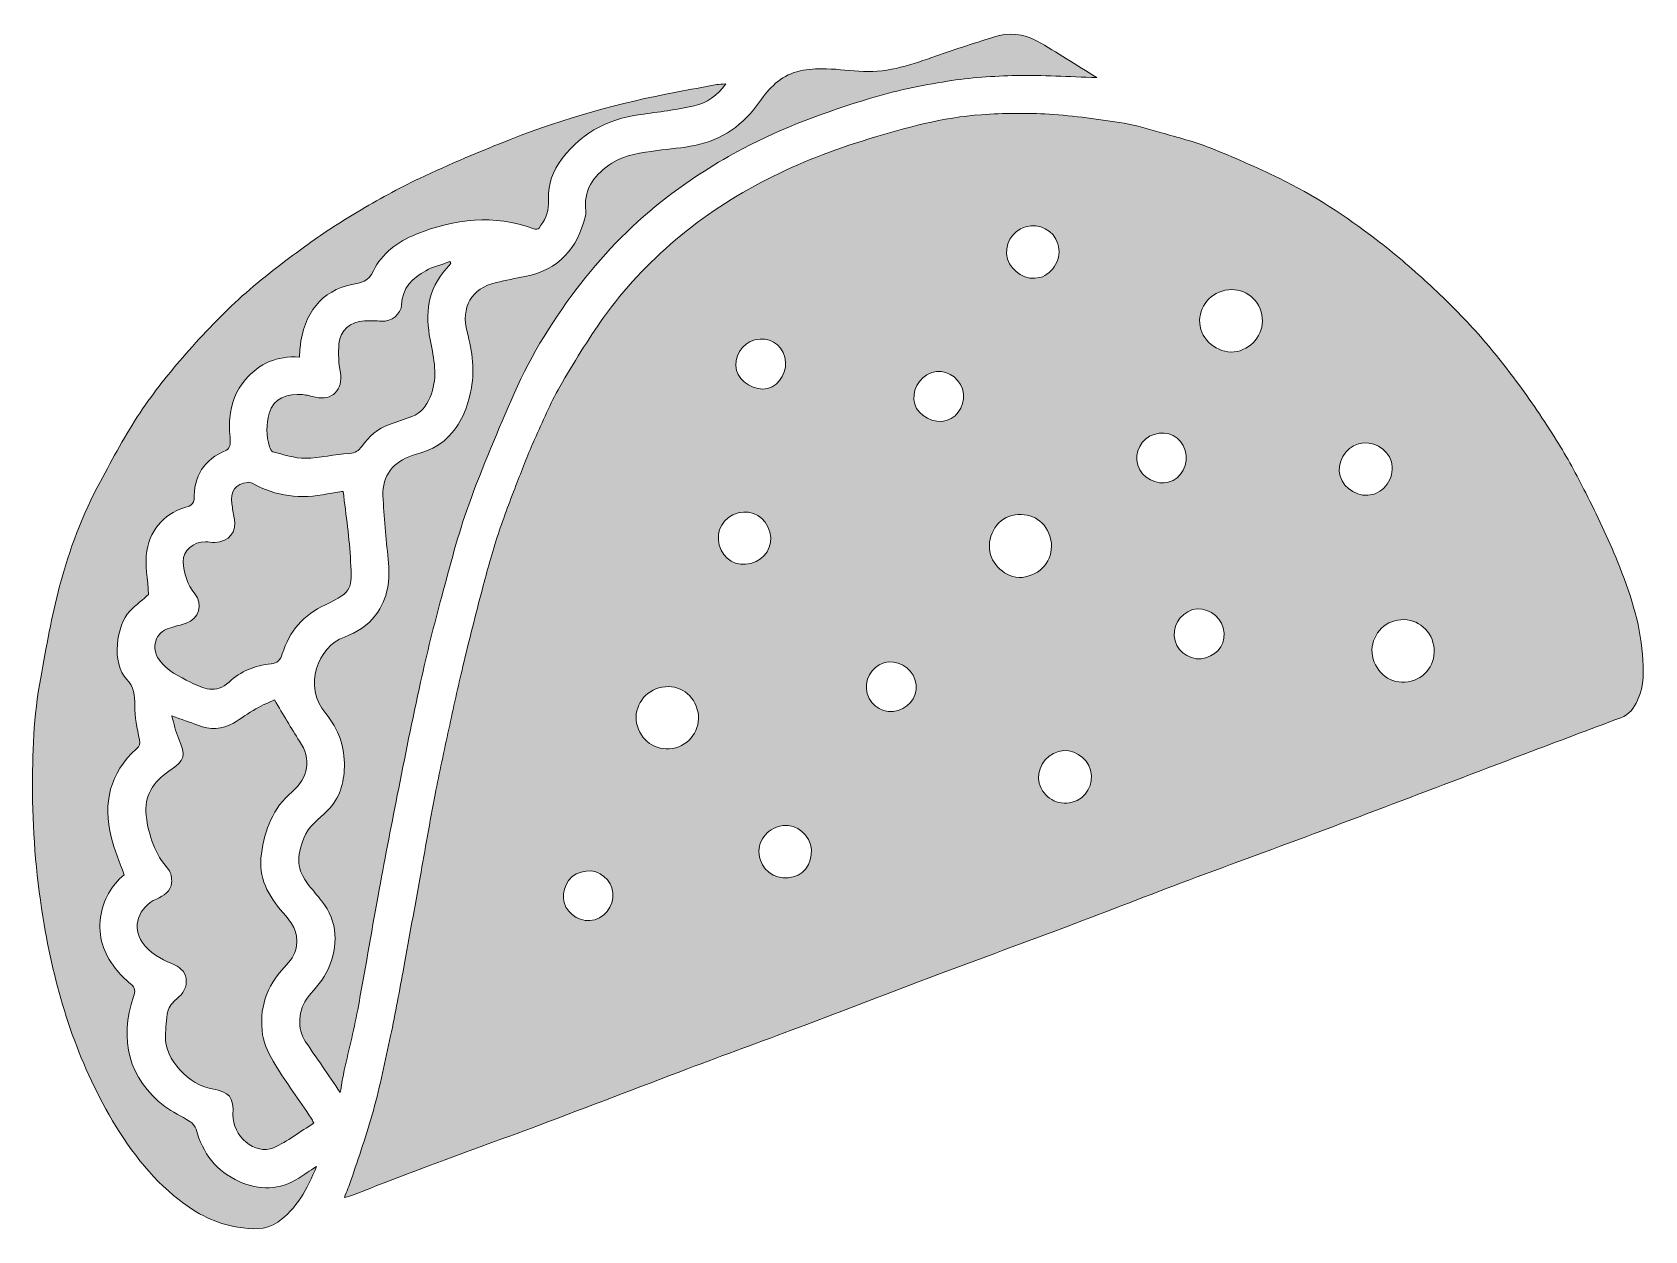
# Model space of a CAD drawing. Header units: inches. Extents: x 149 to 931, y -946 to -134.
# Drawn here: x 679.1 to 913.6, y -595.9 to -421.7 of the extents above; entities that cross this region are included whole.
import ezdxf

# ---------------------------------------------------------------- set-up
doc = ezdxf.new("R2010")
doc.units = ezdxf.units.IN
doc.header["$MEASUREMENT"] = 0
doc.layers.add('Layer 1', color=7, linetype='Continuous')

# ---------------------------------------------------------------- blocks, each defined once
blk = doc.blocks.new('block 7')
at = {"layer": 'Layer 1', "true_color": 0xffffff}
h = blk.add_hatch(color=7, dxfattribs=at)
h.dxf.hatch_style = 2
edge = h.paths.add_edge_path()
edge.add_spline(control_points=[(833.92, -428.25), (829.78, -428.13), (826, -427.88), (822.23, -427.96), (818.87, -428.03), (815.49, -428.26), (812.18, -428.79), (808.36, -429.4), (804.54, -430.18), (800.85, -431.3), (794.54, -433.22), (788.33, -435.48), (782.48, -438.56), (778.62, -440.59), (774.96, -442.94), (771.47, -445.6), (766.69, -449.24), (762.54, -453.49), (758.87, -458.18), (755.02, -463.11), (751.71, -468.43), (749.19, -474.17), (746.84, -479.49), (744.56, -484.86), (742.58, -490.33), (741, -494.69), (739.85, -499.21), (738.64, -503.7), (737.52, -507.81), (736.49, -511.95), (735.57, -516.11), (734.36, -521.58), (733.28, -527.08), (732.18, -532.57), (731.22, -537.43), (730.28, -542.3), (729.38, -547.18), (728.37, -552.7), (727.46, -558.24), (726.42, -563.75), (725.82, -566.89), (725.03, -570), (724.35, -573.13), (724.18, -573.92), (724.06, -574.73), (723.89, -575.76), (722.08, -573.13), (720.48, -570.76), (718.84, -568.42), (717.57, -566.6), (717.77, -563.63), (719.22, -561.88), (720.27, -560.6), (721.47, -559.33), (722.12, -557.84), (723.61, -554.43), (723.62, -551), (721.15, -547.9), (720.56, -547.15), (719.94, -546.43), (719.34, -545.68), (717.44, -543.3), (717.59, -541.52), (718.57, -538.82), (719.23, -537.02), (720.79, -536.04), (722.04, -534.8), (723.82, -533.02), (724.42, -530.8), (724.48, -528.45), (724.56, -525.57), (723.66, -522.93), (721.78, -520.7), (718.41, -516.69), (720.67, -510.94), (724.49, -509.57), (726.29, -508.93), (727.85, -507.9), (729.01, -506.4), (730.87, -503.99), (731.16, -501.2), (730.86, -498.26), (730.54, -495.18), (730.25, -492.1), (730.1, -489), (729.96, -486.2), (731.65, -484.01), (734.36, -483.19), (736, -482.68), (737.62, -482.21), (739, -481.03), (741.2, -479.14), (742.25, -476.69), (742.84, -473.97), (743.5, -471.01), (743.09, -468.08), (742.34, -465.22), (741.41, -461.67), (742.94, -458.86), (746.57, -458.05), (747.96, -457.74), (749.34, -457.43), (750.74, -457.17), (755.69, -456.24), (758.38, -453.06), (759.54, -448.36), (759.63, -448), (759.6, -447.61), (759.57, -447.23), (759.33, -444.16), (761.04, -442.25), (763.39, -440.7), (765.39, -439.38), (767.7, -439.2), (769.97, -438.87), (771.79, -438.62), (773.63, -438.48), (775.44, -438.12), (779.45, -437.33), (782.54, -435.12), (784.88, -431.76), (786.25, -429.8), (787.9, -428.05), (790.31, -427.4), (791.47, -427.09), (792.72, -426.96), (793.93, -426.97), (795.72, -426.99), (797.51, -427.19), (799.29, -427.34), (803.02, -427.65), (806.47, -426.57), (809.92, -425.33), (812.88, -424.26), (815.89, -423.34), (818.88, -422.38), (821.07, -421.67), (823.25, -421.82), (825.22, -422.94), (828.12, -424.59), (830.91, -426.4), (833.92, -428.25)], knot_values=[0, 0, 0, 0, 1, 1, 1, 2, 2, 2, 3, 3, 3, 4, 4, 4, 5, 5, 5, 6, 6, 6, 7, 7, 7, 8, 8, 8, 9, 9, 9, 10, 10, 10, 11, 11, 11, 12, 12, 12, 13, 13, 13, 14, 14, 14, 15, 15, 15, 16, 16, 16, 17, 17, 17, 18, 18, 18, 19, 19, 19, 20, 20, 20, 21, 21, 21, 22, 22, 22, 23, 23, 23, 24, 24, 24, 25, 25, 25, 26, 26, 26, 27, 27, 27, 28, 28, 28, 29, 29, 29, 30, 30, 30, 31, 31, 31, 32, 32, 32, 33, 33, 33, 34, 34, 34, 35, 35, 35, 36, 36, 36, 37, 37, 37, 38, 38, 38, 39, 39, 39, 40, 40, 40, 41, 41, 41, 42, 42, 42, 43, 43, 43, 44, 44, 44, 45, 45, 45, 46, 46, 46, 47, 47, 47, 47], degree=3, periodic=1)
h = blk.add_hatch(color=7, dxfattribs=at)
h.dxf.hatch_style = 2
edge = h.paths.add_edge_path()
edge.add_spline(control_points=[(717.94, -468.9), (714.69, -468.63), (712.13, -469.81), (710.1, -472.14), (708.7, -473.74), (708.04, -475.69), (707.81, -477.74), (707.68, -478.98), (707.9, -480.25), (707.87, -481.51), (707.86, -481.83), (707.59, -482.32), (707.32, -482.43), (704.05, -483.74), (702.58, -486.18), (702.62, -489.65), (702.63, -489.96), (702.22, -490.46), (701.91, -490.55), (698.52, -491.46), (696.32, -493.65), (695.76, -497.04), (695.43, -499.04), (695.9, -501.18), (696.02, -503.38), (695.26, -504.05), (694.2, -504.89), (693.25, -505.84), (691.36, -507.74), (690.54, -513.43), (692.85, -515.74), (693.91, -516.8), (694.04, -518.05), (694, -519.52), (693.95, -521.18), (694.37, -522.85), (694.67, -524.5), (694.78, -525.09), (694.73, -525.4), (694.24, -525.84), (690.34, -529.31), (689.38, -533.71), (690.56, -538.63), (691, -540.47), (691.79, -542.23), (692.46, -544.13), (690.62, -545.67), (689.36, -547.74), (689.02, -550.3), (688.66, -553.06), (689.44, -555.53), (691.16, -557.69), (691.82, -558.52), (692.56, -559.32), (693.4, -559.96), (694.16, -560.53), (694.06, -561.11), (693.82, -561.82), (691.75, -568.07), (693.05, -573.74), (698.38, -577.78), (699.5, -578.63), (700.81, -579.2), (701.99, -579.97), (702.38, -580.23), (702.79, -580.68), (702.91, -581.12), (703.87, -584.6), (705.88, -587.23), (709.19, -588.7), (712.11, -590), (715.05, -589.99), (717.84, -588.2), (718.64, -587.68), (719.44, -587.18), (720.43, -586.54), (719.06, -589.78), (717.59, -592.67), (714.79, -594.62), (713.01, -595.86), (710.96, -595.63), (709.01, -595.33), (705.8, -594.84), (703, -593.39), (700.45, -591.39), (696.14, -588), (692.98, -583.71), (690.27, -578.99), (685.34, -570.38), (682.49, -561.08), (680.83, -551.37), (679.74, -545.02), (679.17, -538.6), (679.13, -532.17), (679.09, -526.59), (679.29, -521), (680.32, -515.49), (681.15, -511.04), (681.91, -506.55), (683.07, -502.18), (684.47, -496.9), (686.37, -491.77), (689, -486.95), (690.84, -483.58), (692.64, -480.16), (694.77, -476.96), (696.77, -473.97), (699.04, -471.13), (701.42, -468.42), (704.01, -465.48), (706.74, -462.62), (709.64, -460), (712.5, -457.43), (715.6, -455.12), (718.7, -452.85), (721.16, -451.04), (723.72, -449.36), (726.35, -447.8), (729.31, -446.05), (732.32, -444.36), (735.43, -442.91), (739.81, -440.87), (744.24, -438.94), (748.74, -437.2), (756.52, -434.17), (764.54, -431.91), (772.75, -430.37), (774.71, -430), (776.67, -429.64), (778.63, -429.28), (779, -429.22), (779.39, -429.21), (779.94, -429.16), (778.74, -430.89), (777.22, -431.98), (775.37, -432.37), (772.79, -432.92), (770.16, -433.27), (767.55, -433.62), (762.53, -434.29), (758.49, -436.57), (755.63, -440.78), (754.44, -442.52), (754.08, -444.54), (754.16, -446.59), (754.21, -448.02), (753.54, -449.07), (752.8, -450.12), (752.7, -450.28), (752.25, -450.32), (752.03, -450.24), (746.21, -448.08), (740.54, -448.77), (734.92, -451.03), (732.23, -452.11), (729.93, -453.77), (728.72, -456.35), (727.98, -457.94), (726.89, -458.07), (725.58, -458.33), (721.23, -459.2), (718.55, -462.48), (718.05, -467.51), (718.01, -467.92), (717.98, -468.34), (717.94, -468.9)], knot_values=[0, 0, 0, 0, 1, 1, 1, 2, 2, 2, 3, 3, 3, 4, 4, 4, 5, 5, 5, 6, 6, 6, 7, 7, 7, 8, 8, 8, 9, 9, 9, 10, 10, 10, 11, 11, 11, 12, 12, 12, 13, 13, 13, 14, 14, 14, 15, 15, 15, 16, 16, 16, 17, 17, 17, 18, 18, 18, 19, 19, 19, 20, 20, 20, 21, 21, 21, 22, 22, 22, 23, 23, 23, 24, 24, 24, 25, 25, 25, 26, 26, 26, 27, 27, 27, 28, 28, 28, 29, 29, 29, 30, 30, 30, 31, 31, 31, 32, 32, 32, 33, 33, 33, 34, 34, 34, 35, 35, 35, 36, 36, 36, 37, 37, 37, 38, 38, 38, 39, 39, 39, 40, 40, 40, 41, 41, 41, 42, 42, 42, 43, 43, 43, 44, 44, 44, 45, 45, 45, 46, 46, 46, 47, 47, 47, 48, 48, 48, 49, 49, 49, 50, 50, 50, 51, 51, 51, 52, 52, 52, 53, 53, 53, 54, 54, 54, 55, 55, 55, 55], degree=3, periodic=1)
h = blk.add_hatch(color=7, dxfattribs=at)
h.dxf.hatch_style = 2
edge = h.paths.add_edge_path()
edge.add_spline(control_points=[(724.49, -591.03), (724.85, -590.09), (725.19, -589.35), (725.44, -588.57), (726.55, -585.18), (727.76, -581.81), (728.71, -578.36), (729.68, -574.8), (730.45, -571.17), (731.21, -567.55), (731.91, -564.23), (732.51, -560.89), (733.13, -557.55), (733.93, -553.2), (734.71, -548.84), (735.5, -544.49), (736.23, -540.47), (736.91, -536.45), (737.68, -532.44), (738.3, -529.27), (738.99, -526.11), (739.68, -522.95), (740.34, -519.89), (740.99, -516.83), (741.73, -513.79), (742.63, -510.04), (743.58, -506.3), (744.56, -502.57), (745.26, -499.93), (745.98, -497.28), (746.83, -494.67), (747.67, -492.11), (748.66, -489.59), (749.62, -487.07), (750.43, -484.98), (751.24, -482.88), (752.15, -480.84), (753.3, -478.26), (754.42, -475.64), (755.82, -473.19), (757.8, -469.76), (759.88, -466.37), (762.18, -463.14), (765.16, -458.94), (768.7, -455.21), (772.64, -451.85), (780.91, -444.82), (790.45, -440.32), (800.74, -437.18), (806.11, -435.54), (811.51, -434.03), (817.13, -433.65), (820.4, -433.43), (823.71, -433.38), (826.98, -433.58), (830.63, -433.81), (834.27, -434.34), (837.89, -434.9), (839.72, -435.18), (841.51, -435.76), (843.3, -436.28), (845.67, -436.96), (848.09, -437.56), (850.38, -438.47), (853.79, -439.81), (857.14, -441.3), (860.43, -442.89), (865.46, -445.31), (870.11, -448.39), (874.53, -451.78), (877.12, -453.77), (879.62, -455.9), (882.02, -458.11), (884.44, -460.33), (886.77, -462.65), (888.97, -465.08), (891.07, -467.4), (893.04, -469.84), (894.9, -472.36), (896.97, -475.15), (898.93, -478.03), (900.77, -480.98), (902.31, -483.44), (903.71, -486), (905.01, -488.6), (906.65, -491.88), (908.28, -495.19), (909.64, -498.6), (911.37, -502.95), (912.95, -507.38), (913.25, -512.11), (913.4, -514.35), (913.6, -516.61), (912.57, -518.75), (912.02, -519.89), (911.38, -520.83), (910.12, -521.3), (905.51, -523.01), (900.92, -524.75), (896.32, -526.49), (886.43, -530.24), (876.54, -534.01), (866.63, -537.74), (860.2, -540.15), (853.73, -542.48), (847.3, -544.89), (841.44, -547.08), (835.62, -549.37), (829.77, -551.57), (823.45, -553.95), (817.1, -556.26), (810.79, -558.63), (804, -561.18), (797.24, -563.79), (790.45, -566.35), (785.1, -568.37), (779.73, -570.32), (774.37, -572.34), (767.16, -575.06), (759.96, -577.84), (752.74, -580.54), (747.17, -582.63), (741.56, -584.62), (735.99, -586.7), (732.58, -587.97), (729.19, -589.33), (725.79, -590.64), (725.44, -590.78), (725.07, -590.86), (724.49, -591.03)], knot_values=[0, 0, 0, 0, 1, 1, 1, 2, 2, 2, 3, 3, 3, 4, 4, 4, 5, 5, 5, 6, 6, 6, 7, 7, 7, 8, 8, 8, 9, 9, 9, 10, 10, 10, 11, 11, 11, 12, 12, 12, 13, 13, 13, 14, 14, 14, 15, 15, 15, 16, 16, 16, 17, 17, 17, 18, 18, 18, 19, 19, 19, 20, 20, 20, 21, 21, 21, 22, 22, 22, 23, 23, 23, 24, 24, 24, 25, 25, 25, 26, 26, 26, 27, 27, 27, 28, 28, 28, 29, 29, 29, 30, 30, 30, 31, 31, 31, 32, 32, 32, 33, 33, 33, 34, 34, 34, 35, 35, 35, 36, 36, 36, 37, 37, 37, 38, 38, 38, 39, 39, 39, 40, 40, 40, 41, 41, 41, 42, 42, 42, 43, 43, 43, 43], degree=3, periodic=1)
edge = h.paths.add_edge_path()
edge.add_spline(control_points=[(824.03, -500.69), (826.48, -499.99), (827.88, -497.47), (827.11, -495.03), (826.26, -492.33), (824.04, -491.37), (821.57, -491.91), (819.23, -492.41), (817.75, -495.25), (818.46, -497.6), (819.05, -499.57), (821.42, -501.59), (824.03, -500.69)], knot_values=[0, 0, 0, 0, 1, 1, 1, 2, 2, 2, 3, 3, 3, 4, 4, 4, 4], degree=3, periodic=1)
edge = h.paths.add_edge_path()
edge.add_spline(control_points=[(857.81, -462.3), (857.1, -459.86), (854.59, -458.52), (852.14, -459.28), (849.73, -460.03), (848.36, -462.5), (849.04, -464.85), (849.72, -467.15), (852.46, -468.72), (854.75, -467.95), (857.06, -467.17), (858.54, -464.75), (857.81, -462.3)], knot_values=[0, 0, 0, 0, 1, 1, 1, 2, 2, 2, 3, 3, 3, 4, 4, 4, 4], degree=3, periodic=1)
edge = h.paths.add_edge_path()
edge.add_spline(control_points=[(772.67, -525.67), (775.09, -525), (776.5, -522.49), (775.81, -520.08), (775.09, -517.59), (772.74, -516.27), (770.24, -516.96), (767.84, -517.62), (766.37, -520.13), (767.1, -522.52), (767.87, -525.03), (770.12, -526.24), (772.67, -525.67)], knot_values=[0, 0, 0, 0, 1, 1, 1, 2, 2, 2, 3, 3, 3, 4, 4, 4, 4], degree=3, periodic=1)
edge = h.paths.add_edge_path()
edge.add_spline(control_points=[(877.24, -507.2), (874.88, -507.84), (873.4, -510.39), (874.11, -512.77), (874.83, -515.17), (877.12, -516.65), (879.65, -515.97), (882.07, -515.32), (883.49, -512.96), (882.8, -510.34), (882.17, -507.95), (879.64, -506.54), (877.24, -507.2)], knot_values=[0, 0, 0, 0, 1, 1, 1, 2, 2, 2, 3, 3, 3, 4, 4, 4, 4], degree=3, periodic=1)
edge = h.paths.add_edge_path()
edge.add_spline(control_points=[(871.95, -481.48), (870.01, -482.03), (868.75, -484.28), (869.3, -486.19), (869.84, -488.08), (872.15, -489.38), (874.03, -488.86), (875.98, -488.32), (877.32, -486.09), (876.75, -484.09), (876.19, -482.13), (873.93, -480.9), (871.95, -481.48)], knot_values=[0, 0, 0, 0, 1, 1, 1, 2, 2, 2, 3, 3, 3, 4, 4, 4, 4], degree=3, periodic=1)
edge = h.paths.add_edge_path()
edge.add_spline(control_points=[(830.34, -533.59), (832.34, -533.07), (833.54, -530.97), (833.01, -528.93), (832.5, -526.97), (830.31, -525.66), (828.36, -526.19), (826.24, -526.75), (825.08, -529.03), (825.55, -530.8), (826.11, -532.94), (828.2, -534.14), (830.34, -533.59)], knot_values=[0, 0, 0, 0, 1, 1, 1, 2, 2, 2, 3, 3, 3, 4, 4, 4, 4], degree=3, periodic=1)
edge = h.paths.add_edge_path()
edge.add_spline(control_points=[(786.37, -494.33), (785.79, -492.14), (783.85, -490.97), (781.74, -491.53), (779.61, -492.09), (778.43, -494.12), (779.01, -496.21), (779.58, -498.32), (781.47, -499.41), (783.62, -498.87), (785.72, -498.34), (786.9, -496.38), (786.37, -494.33)], knot_values=[0, 0, 0, 0, 1, 1, 1, 2, 2, 2, 3, 3, 3, 4, 4, 4, 4], degree=3, periodic=1)
edge = h.paths.add_edge_path()
edge.add_spline(control_points=[(789.77, -544.44), (791.77, -543.95), (792.83, -541.69), (792.26, -539.71), (791.68, -537.71), (789.51, -536.47), (787.57, -537.11), (785.7, -537.73), (784.23, -539.64), (784.98, -541.99), (785.6, -543.91), (787.74, -545.03), (789.77, -544.44)], knot_values=[0, 0, 0, 0, 1, 1, 1, 2, 2, 2, 3, 3, 3, 4, 4, 4, 4], degree=3, periodic=1)
edge = h.paths.add_edge_path()
edge.add_spline(control_points=[(823.54, -449.95), (821.52, -450.55), (820.36, -452.63), (820.93, -454.63), (821.47, -456.53), (823.76, -457.84), (825.63, -457.32), (827.62, -456.76), (828.87, -454.43), (828.26, -452.43), (827.64, -450.45), (825.55, -449.35), (823.54, -449.95)], knot_values=[0, 0, 0, 0, 1, 1, 1, 2, 2, 2, 3, 3, 3, 4, 4, 4, 4], degree=3, periodic=1)
edge = h.paths.add_edge_path()
edge.add_spline(control_points=[(846.75, -482.45), (846.14, -480.46), (844.24, -479.48), (842.25, -480.11), (840.37, -480.7), (839.34, -482.68), (839.87, -484.58), (840.41, -486.54), (842.76, -487.49), (844.31, -487.08), (846.24, -486.56), (847.36, -484.39), (846.75, -482.45)], knot_values=[0, 0, 0, 0, 1, 1, 1, 2, 2, 2, 3, 3, 3, 4, 4, 4, 4], degree=3, periodic=1)
edge = h.paths.add_edge_path()
edge.add_spline(control_points=[(788.54, -468.89), (788.01, -466.94), (786.19, -465.89), (784.2, -466.38), (782.29, -466.85), (781.02, -468.93), (781.5, -470.81), (781.93, -472.5), (784.3, -473.88), (786.04, -473.44), (787.83, -472.98), (789.05, -470.77), (788.54, -468.89)], knot_values=[0, 0, 0, 0, 1, 1, 1, 2, 2, 2, 3, 3, 3, 4, 4, 4, 4], degree=3, periodic=1)
edge = h.paths.add_edge_path()
edge.add_spline(control_points=[(758.91, -543.76), (756.81, -544.14), (756.02, -546.73), (756.43, -548.13), (757, -550.04), (759.03, -551.2), (760.91, -550.65), (762.85, -550.08), (764.02, -547.96), (763.39, -546.04), (762.83, -544.33), (760.86, -543.02), (758.91, -543.76)], knot_values=[0, 0, 0, 0, 1, 1, 1, 2, 2, 2, 3, 3, 3, 4, 4, 4, 4], degree=3, periodic=1)
edge = h.paths.add_edge_path()
edge.add_spline(control_points=[(812.06, -478.09), (813.92, -477.52), (814.98, -475.4), (814.37, -473.51), (813.76, -471.63), (811.75, -470.52), (809.91, -471.14), (807.87, -471.83), (806.95, -473.94), (807.44, -475.7), (807.95, -477.49), (810.26, -478.64), (812.06, -478.09)], knot_values=[0, 0, 0, 0, 1, 1, 1, 2, 2, 2, 3, 3, 3, 4, 4, 4, 4], degree=3, periodic=1)
edge = h.paths.add_edge_path()
edge.add_spline(control_points=[(847.84, -505.57), (845.9, -506.27), (844.81, -508.13), (845.29, -510.13), (845.73, -511.94), (847.97, -513.19), (849.76, -512.59), (851.68, -511.95), (852.82, -510.44), (852.3, -508.23), (851.87, -506.36), (849.66, -505.07), (847.84, -505.57)], knot_values=[0, 0, 0, 0, 1, 1, 1, 2, 2, 2, 3, 3, 3, 4, 4, 4, 4], degree=3, periodic=1)
edge = h.paths.add_edge_path()
edge.add_spline(control_points=[(800.53, -517.79), (801.1, -519.76), (803.07, -520.83), (805.04, -520.25), (806.93, -519.68), (808.1, -517.73), (807.47, -515.75), (806.9, -513.91), (804.79, -512.76), (802.92, -513.32), (801.12, -513.86), (800, -515.96), (800.53, -517.79)], knot_values=[0, 0, 0, 0, 1, 1, 1, 2, 2, 2, 3, 3, 3, 4, 4, 4, 4], degree=3, periodic=1)
h = blk.add_hatch(color=7, dxfattribs=at)
h.dxf.hatch_style = 2
edge = h.paths.add_edge_path()
edge.add_spline(control_points=[(739.99, -455.22), (739.61, -455.67), (739.22, -456.11), (738.85, -456.57), (736.29, -459.73), (736.32, -463.31), (737.09, -467.04), (737.62, -469.59), (738.06, -472.16), (736.95, -474.7), (736.4, -475.98), (735.66, -477.03), (734.3, -477.51), (733.21, -477.9), (732.14, -478.3), (731.04, -478.66), (729.3, -479.24), (728.08, -480.45), (727.01, -481.88), (726.58, -482.46), (726.08, -482.82), (725.22, -482.88), (723.08, -483.01), (720.96, -483.58), (718.83, -483.59), (717.24, -483.6), (715.64, -483.03), (714.06, -482.65), (713.86, -482.6), (713.69, -482.19), (713.6, -481.92), (713.06, -480.31), (713.16, -478.69), (713.56, -477.06), (714.12, -474.77), (716.31, -474.2), (718.38, -474.34), (719.03, -474.38), (719.66, -474.56), (720.3, -474.71), (722.71, -475.29), (724.34, -473.61), (723.9, -471.15), (723.66, -469.79), (723.57, -468.35), (723.7, -466.97), (723.88, -464.95), (725.37, -463.69), (727.39, -463.62), (728.23, -463.58), (729.07, -463.61), (729.91, -463.66), (731.28, -463.75), (732.76, -462.65), (732.8, -461.29), (732.88, -458.81), (734.41, -457.4), (736.33, -456.33), (737.41, -455.73), (738.66, -455.43), (739.83, -455), (739.88, -455.07), (739.94, -455.15), (739.99, -455.22)], knot_values=[0, 0, 0, 0, 1, 1, 1, 2, 2, 2, 3, 3, 3, 4, 4, 4, 5, 5, 5, 6, 6, 6, 7, 7, 7, 8, 8, 8, 9, 9, 9, 10, 10, 10, 11, 11, 11, 12, 12, 12, 13, 13, 13, 14, 14, 14, 15, 15, 15, 16, 16, 16, 17, 17, 17, 18, 18, 18, 19, 19, 19, 20, 20, 20, 21, 21, 21, 21], degree=3, periodic=1)
h = blk.add_hatch(color=7, dxfattribs=at)
h.dxf.hatch_style = 2
edge = h.paths.add_edge_path()
edge.add_spline(control_points=[(724.33, -488.4), (724.71, -491.91), (725.23, -495.24), (725.4, -498.59), (725.59, -502.48), (725.76, -503), (721.72, -504.88), (718.52, -506.37), (716.48, -508.73), (715.46, -512.03), (715.2, -512.9), (714.75, -513.38), (713.82, -513.46), (711.49, -513.66), (709.42, -514.55), (707.71, -516.13), (705.81, -517.87), (703.95, -517.05), (702.12, -516.13), (700.46, -515.3), (698.73, -514.5), (697.58, -512.92), (696.27, -511.12), (696.97, -508.91), (699.07, -508.26), (699.87, -508.01), (700.7, -507.81), (701.5, -507.54), (703.33, -506.93), (703.95, -504.78), (702.74, -503.27), (701.64, -501.9), (701.13, -500.31), (701.04, -498.59), (700.96, -497.04), (702.58, -495.66), (704.28, -495.72), (704.74, -495.74), (705.2, -495.83), (705.65, -495.81), (707.76, -495.72), (708.85, -494.31), (708.46, -492.24), (708.33, -491.57), (708.22, -490.89), (708.11, -490.2), (707.83, -488.4), (708.65, -487.3), (710.43, -487.09), (710.64, -487.06), (710.89, -487.1), (711.06, -487.2), (714.51, -489.19), (718.19, -489.53), (722.03, -488.76), (722.85, -488.6), (723.68, -488.5), (724.33, -488.4)], knot_values=[0, 0, 0, 0, 1, 1, 1, 2, 2, 2, 3, 3, 3, 4, 4, 4, 5, 5, 5, 6, 6, 6, 7, 7, 7, 8, 8, 8, 9, 9, 9, 10, 10, 10, 11, 11, 11, 12, 12, 12, 13, 13, 13, 14, 14, 14, 15, 15, 15, 16, 16, 16, 17, 17, 17, 18, 18, 18, 19, 19, 19, 19], degree=3, periodic=1)
h = blk.add_hatch(color=7, dxfattribs=at)
h.dxf.hatch_style = 2
edge = h.paths.add_edge_path()
edge.add_spline(control_points=[(699.38, -521.02), (700.82, -521.54), (702, -521.94), (703.16, -522.39), (704.95, -523.08), (706.69, -523.05), (708.34, -522.08), (709.46, -521.42), (710.5, -520.63), (711.62, -519.99), (712.56, -519.46), (713.57, -519.05), (714.31, -518.71), (715.63, -520.88), (716.74, -522.83), (717.97, -524.7), (719.7, -527.29), (719.27, -530.05), (716.87, -532.08), (714.1, -534.42), (712.89, -537.57), (712.41, -541.1), (711.95, -544.52), (713.38, -547.17), (715.55, -549.61), (716.78, -550.99), (717.9, -552.4), (717.51, -554.52), (717.28, -555.79), (716.62, -556.7), (715.79, -557.55), (713.09, -560.31), (712.05, -563.67), (712.6, -567.4), (712.82, -568.9), (713.6, -570.39), (714.42, -571.7), (716.06, -574.36), (717.91, -576.9), (719.67, -579.49), (719.79, -579.67), (719.87, -579.89), (720.02, -580.22), (718.07, -581.45), (716.24, -582.88), (714.18, -583.8), (711.55, -584.97), (708.14, -582.05), (708.28, -579), (708.41, -576.44), (707.77, -575.67), (705.25, -575.25), (702.01, -574.71), (698.27, -570.98), (698.46, -567.58), (698.52, -566.37), (698.54, -565.13), (698.82, -563.96), (698.98, -563.29), (699.52, -562.62), (700.07, -562.18), (701.06, -561.39), (701.64, -560.43), (701.46, -559.22), (701.29, -558.1), (700.48, -557.47), (699.39, -557.03), (697.73, -556.35), (696.16, -555.44), (695.08, -553.94), (693.55, -551.81), (694.54, -548.78), (697.14, -547.65), (698.24, -547.17), (699.23, -546.55), (699.36, -545.27), (699.42, -544.65), (699.28, -543.82), (698.9, -543.37), (696.94, -541.1), (696.02, -538.44), (695.66, -535.53), (695.3, -532.63), (696.7, -530.64), (698.96, -529.07), (701.38, -527.39), (701.48, -526.91), (700.35, -524.25), (699.92, -523.26), (699.72, -522.17), (699.38, -521.02)], knot_values=[0, 0, 0, 0, 1, 1, 1, 2, 2, 2, 3, 3, 3, 4, 4, 4, 5, 5, 5, 6, 6, 6, 7, 7, 7, 8, 8, 8, 9, 9, 9, 10, 10, 10, 11, 11, 11, 12, 12, 12, 13, 13, 13, 14, 14, 14, 15, 15, 15, 16, 16, 16, 17, 17, 17, 18, 18, 18, 19, 19, 19, 20, 20, 20, 21, 21, 21, 22, 22, 22, 23, 23, 23, 24, 24, 24, 25, 25, 25, 26, 26, 26, 27, 27, 27, 28, 28, 28, 29, 29, 29, 30, 30, 30, 30], degree=3, periodic=1)
at = {"layer": 'Layer 1', "lineweight": 0}
for points, knots in [([(833.92, -428.25), (829.78, -428.13), (826, -427.88), (822.23, -427.96), (818.87, -428.03), (815.49, -428.26), (812.18, -428.79), (808.36, -429.4), (804.54, -430.18), (800.85, -431.3), (794.54, -433.22), (788.33, -435.48), (782.48, -438.56), (778.62, -440.59), (774.96, -442.94), (771.47, -445.6), (766.69, -449.24), (762.54, -453.49), (758.87, -458.18), (755.02, -463.11), (751.71, -468.43), (749.19, -474.17), (746.84, -479.49), (744.56, -484.86), (742.58, -490.33), (741, -494.69), (739.85, -499.21), (738.64, -503.7), (737.52, -507.81), (736.49, -511.95), (735.57, -516.11), (734.36, -521.58), (733.28, -527.08), (732.18, -532.57), (731.22, -537.43), (730.28, -542.3), (729.38, -547.18), (728.37, -552.7), (727.46, -558.24), (726.42, -563.75), (725.82, -566.89), (725.03, -570), (724.35, -573.13), (724.18, -573.92), (724.06, -574.73), (723.89, -575.76), (722.08, -573.13), (720.48, -570.76), (718.84, -568.42), (717.57, -566.6), (717.77, -563.63), (719.22, -561.88), (720.27, -560.6), (721.47, -559.33), (722.12, -557.84), (723.61, -554.43), (723.62, -551), (721.15, -547.9), (720.56, -547.15), (719.94, -546.43), (719.34, -545.68), (717.44, -543.3), (717.59, -541.52), (718.57, -538.82), (719.23, -537.02), (720.79, -536.04), (722.04, -534.8), (723.82, -533.02), (724.42, -530.8), (724.48, -528.45), (724.56, -525.57), (723.66, -522.93), (721.78, -520.7), (718.41, -516.69), (720.67, -510.94), (724.49, -509.57), (726.29, -508.93), (727.85, -507.9), (729.01, -506.4), (730.87, -503.99), (731.16, -501.2), (730.86, -498.26), (730.54, -495.18), (730.25, -492.1), (730.1, -489), (729.96, -486.2), (731.65, -484.01), (734.36, -483.19), (736, -482.68), (737.62, -482.21), (739, -481.03), (741.2, -479.14), (742.25, -476.69), (742.84, -473.97), (743.5, -471.01), (743.09, -468.08), (742.34, -465.22), (741.41, -461.67), (742.94, -458.86), (746.57, -458.05), (747.96, -457.74), (749.34, -457.43), (750.74, -457.17), (755.69, -456.24), (758.38, -453.06), (759.54, -448.36), (759.63, -448), (759.6, -447.61), (759.57, -447.23), (759.33, -444.16), (761.04, -442.25), (763.39, -440.7), (765.39, -439.38), (767.7, -439.2), (769.97, -438.87), (771.79, -438.62), (773.63, -438.48), (775.44, -438.12), (779.45, -437.33), (782.54, -435.12), (784.88, -431.76), (786.25, -429.8), (787.9, -428.05), (790.31, -427.4), (791.47, -427.09), (792.72, -426.96), (793.93, -426.97), (795.72, -426.99), (797.51, -427.19), (799.29, -427.34), (803.02, -427.65), (806.47, -426.57), (809.92, -425.33), (812.88, -424.26), (815.89, -423.34), (818.88, -422.38), (821.07, -421.67), (823.25, -421.82), (825.22, -422.94), (828.12, -424.59), (830.91, -426.4), (833.92, -428.25)], [0, 0, 0, 0, 1, 1, 1, 2, 2, 2, 3, 3, 3, 4, 4, 4, 5, 5, 5, 6, 6, 6, 7, 7, 7, 8, 8, 8, 9, 9, 9, 10, 10, 10, 11, 11, 11, 12, 12, 12, 13, 13, 13, 14, 14, 14, 15, 15, 15, 16, 16, 16, 17, 17, 17, 18, 18, 18, 19, 19, 19, 20, 20, 20, 21, 21, 21, 22, 22, 22, 23, 23, 23, 24, 24, 24, 25, 25, 25, 26, 26, 26, 27, 27, 27, 28, 28, 28, 29, 29, 29, 30, 30, 30, 31, 31, 31, 32, 32, 32, 33, 33, 33, 34, 34, 34, 35, 35, 35, 36, 36, 36, 37, 37, 37, 38, 38, 38, 39, 39, 39, 40, 40, 40, 41, 41, 41, 42, 42, 42, 43, 43, 43, 44, 44, 44, 45, 45, 45, 46, 46, 46, 47, 47, 47, 47]), ([(717.94, -468.9), (714.69, -468.63), (712.13, -469.81), (710.1, -472.14), (708.7, -473.74), (708.04, -475.69), (707.81, -477.74), (707.68, -478.98), (707.9, -480.25), (707.87, -481.51), (707.86, -481.83), (707.59, -482.32), (707.32, -482.43), (704.05, -483.74), (702.58, -486.18), (702.62, -489.65), (702.63, -489.96), (702.22, -490.46), (701.91, -490.55), (698.52, -491.46), (696.32, -493.65), (695.76, -497.04), (695.43, -499.04), (695.9, -501.18), (696.02, -503.38), (695.26, -504.05), (694.2, -504.89), (693.25, -505.84), (691.36, -507.74), (690.54, -513.43), (692.85, -515.74), (693.91, -516.8), (694.04, -518.05), (694, -519.52), (693.95, -521.18), (694.37, -522.85), (694.67, -524.5), (694.78, -525.09), (694.73, -525.4), (694.24, -525.84), (690.34, -529.31), (689.38, -533.71), (690.56, -538.63), (691, -540.47), (691.79, -542.23), (692.46, -544.13), (690.62, -545.67), (689.36, -547.74), (689.02, -550.3), (688.66, -553.06), (689.44, -555.53), (691.16, -557.69), (691.82, -558.52), (692.56, -559.32), (693.4, -559.96), (694.16, -560.53), (694.06, -561.11), (693.82, -561.82), (691.75, -568.07), (693.05, -573.74), (698.38, -577.78), (699.5, -578.63), (700.81, -579.2), (701.99, -579.97), (702.38, -580.23), (702.79, -580.68), (702.91, -581.12), (703.87, -584.6), (705.88, -587.23), (709.19, -588.7), (712.11, -590), (715.05, -589.99), (717.84, -588.2), (718.64, -587.68), (719.44, -587.18), (720.43, -586.54), (719.06, -589.78), (717.59, -592.67), (714.79, -594.62), (713.01, -595.86), (710.96, -595.63), (709.01, -595.33), (705.8, -594.84), (703, -593.39), (700.45, -591.39), (696.14, -588), (692.98, -583.71), (690.27, -578.99), (685.34, -570.38), (682.49, -561.08), (680.83, -551.37), (679.74, -545.02), (679.17, -538.6), (679.13, -532.17), (679.09, -526.59), (679.29, -521), (680.32, -515.49), (681.15, -511.04), (681.91, -506.55), (683.07, -502.18), (684.47, -496.9), (686.37, -491.77), (689, -486.95), (690.84, -483.58), (692.64, -480.16), (694.77, -476.96), (696.77, -473.97), (699.04, -471.13), (701.42, -468.42), (704.01, -465.48), (706.74, -462.62), (709.64, -460), (712.5, -457.43), (715.6, -455.12), (718.7, -452.85), (721.16, -451.04), (723.72, -449.36), (726.35, -447.8), (729.31, -446.05), (732.32, -444.36), (735.43, -442.91), (739.81, -440.87), (744.24, -438.94), (748.74, -437.2), (756.52, -434.17), (764.54, -431.91), (772.75, -430.37), (774.71, -430), (776.67, -429.64), (778.63, -429.28), (779, -429.22), (779.39, -429.21), (779.94, -429.16), (778.74, -430.89), (777.22, -431.98), (775.37, -432.37), (772.79, -432.92), (770.16, -433.27), (767.55, -433.62), (762.53, -434.29), (758.49, -436.57), (755.63, -440.78), (754.44, -442.52), (754.08, -444.54), (754.16, -446.59), (754.21, -448.02), (753.54, -449.07), (752.8, -450.12), (752.7, -450.28), (752.25, -450.32), (752.03, -450.24), (746.21, -448.08), (740.54, -448.77), (734.92, -451.03), (732.23, -452.11), (729.93, -453.77), (728.72, -456.35), (727.98, -457.94), (726.89, -458.07), (725.58, -458.33), (721.23, -459.2), (718.55, -462.48), (718.05, -467.51), (718.01, -467.92), (717.98, -468.34), (717.94, -468.9)], [0, 0, 0, 0, 1, 1, 1, 2, 2, 2, 3, 3, 3, 4, 4, 4, 5, 5, 5, 6, 6, 6, 7, 7, 7, 8, 8, 8, 9, 9, 9, 10, 10, 10, 11, 11, 11, 12, 12, 12, 13, 13, 13, 14, 14, 14, 15, 15, 15, 16, 16, 16, 17, 17, 17, 18, 18, 18, 19, 19, 19, 20, 20, 20, 21, 21, 21, 22, 22, 22, 23, 23, 23, 24, 24, 24, 25, 25, 25, 26, 26, 26, 27, 27, 27, 28, 28, 28, 29, 29, 29, 30, 30, 30, 31, 31, 31, 32, 32, 32, 33, 33, 33, 34, 34, 34, 35, 35, 35, 36, 36, 36, 37, 37, 37, 38, 38, 38, 39, 39, 39, 40, 40, 40, 41, 41, 41, 42, 42, 42, 43, 43, 43, 44, 44, 44, 45, 45, 45, 46, 46, 46, 47, 47, 47, 48, 48, 48, 49, 49, 49, 50, 50, 50, 51, 51, 51, 52, 52, 52, 53, 53, 53, 54, 54, 54, 55, 55, 55, 55]), ([(724.49, -591.03), (724.85, -590.09), (725.19, -589.35), (725.44, -588.57), (726.55, -585.18), (727.76, -581.81), (728.71, -578.36), (729.68, -574.8), (730.45, -571.17), (731.21, -567.55), (731.91, -564.23), (732.51, -560.89), (733.13, -557.55), (733.93, -553.2), (734.71, -548.84), (735.5, -544.49), (736.23, -540.47), (736.91, -536.45), (737.68, -532.44), (738.3, -529.27), (738.99, -526.11), (739.68, -522.95), (740.34, -519.89), (740.99, -516.83), (741.73, -513.79), (742.63, -510.04), (743.58, -506.3), (744.56, -502.57), (745.26, -499.93), (745.98, -497.28), (746.83, -494.67), (747.67, -492.11), (748.66, -489.59), (749.62, -487.07), (750.43, -484.98), (751.24, -482.88), (752.15, -480.84), (753.3, -478.26), (754.42, -475.64), (755.82, -473.19), (757.8, -469.76), (759.88, -466.37), (762.18, -463.14), (765.16, -458.94), (768.7, -455.21), (772.64, -451.85), (780.91, -444.82), (790.45, -440.32), (800.74, -437.18), (806.11, -435.54), (811.51, -434.03), (817.13, -433.65), (820.4, -433.43), (823.71, -433.38), (826.98, -433.58), (830.63, -433.81), (834.27, -434.34), (837.89, -434.9), (839.72, -435.18), (841.51, -435.76), (843.3, -436.28), (845.67, -436.96), (848.09, -437.56), (850.38, -438.47), (853.79, -439.81), (857.14, -441.3), (860.43, -442.89), (865.46, -445.31), (870.11, -448.39), (874.53, -451.78), (877.12, -453.77), (879.62, -455.9), (882.02, -458.11), (884.44, -460.33), (886.77, -462.65), (888.97, -465.08), (891.07, -467.4), (893.04, -469.84), (894.9, -472.36), (896.97, -475.15), (898.93, -478.03), (900.77, -480.98), (902.31, -483.44), (903.71, -486), (905.01, -488.6), (906.65, -491.88), (908.28, -495.19), (909.64, -498.6), (911.37, -502.95), (912.95, -507.38), (913.25, -512.11), (913.4, -514.35), (913.6, -516.61), (912.57, -518.75), (912.02, -519.89), (911.38, -520.83), (910.12, -521.3), (905.51, -523.01), (900.92, -524.75), (896.32, -526.49), (886.43, -530.24), (876.54, -534.01), (866.63, -537.74), (860.2, -540.15), (853.73, -542.48), (847.3, -544.89), (841.44, -547.08), (835.62, -549.37), (829.77, -551.57), (823.45, -553.95), (817.1, -556.26), (810.79, -558.63), (804, -561.18), (797.24, -563.79), (790.45, -566.35), (785.1, -568.37), (779.73, -570.32), (774.37, -572.34), (767.16, -575.06), (759.96, -577.84), (752.74, -580.54), (747.17, -582.63), (741.56, -584.62), (735.99, -586.7), (732.58, -587.97), (729.19, -589.33), (725.79, -590.64), (725.44, -590.78), (725.07, -590.86), (724.49, -591.03)], [0, 0, 0, 0, 1, 1, 1, 2, 2, 2, 3, 3, 3, 4, 4, 4, 5, 5, 5, 6, 6, 6, 7, 7, 7, 8, 8, 8, 9, 9, 9, 10, 10, 10, 11, 11, 11, 12, 12, 12, 13, 13, 13, 14, 14, 14, 15, 15, 15, 16, 16, 16, 17, 17, 17, 18, 18, 18, 19, 19, 19, 20, 20, 20, 21, 21, 21, 22, 22, 22, 23, 23, 23, 24, 24, 24, 25, 25, 25, 26, 26, 26, 27, 27, 27, 28, 28, 28, 29, 29, 29, 30, 30, 30, 31, 31, 31, 32, 32, 32, 33, 33, 33, 34, 34, 34, 35, 35, 35, 36, 36, 36, 37, 37, 37, 38, 38, 38, 39, 39, 39, 40, 40, 40, 41, 41, 41, 42, 42, 42, 43, 43, 43, 43]), ([(823.54, -449.95), (821.52, -450.55), (820.36, -452.63), (820.93, -454.63), (821.47, -456.53), (823.76, -457.84), (825.63, -457.32), (827.62, -456.76), (828.87, -454.43), (828.26, -452.43), (827.64, -450.45), (825.55, -449.35), (823.54, -449.95)], [0, 0, 0, 0, 1, 1, 1, 2, 2, 2, 3, 3, 3, 4, 4, 4, 4]), ([(739.99, -455.22), (739.61, -455.67), (739.22, -456.11), (738.85, -456.57), (736.29, -459.73), (736.32, -463.31), (737.09, -467.04), (737.62, -469.59), (738.06, -472.16), (736.95, -474.7), (736.4, -475.98), (735.66, -477.03), (734.3, -477.51), (733.21, -477.9), (732.14, -478.3), (731.04, -478.66), (729.3, -479.24), (728.08, -480.45), (727.01, -481.88), (726.58, -482.46), (726.08, -482.82), (725.22, -482.88), (723.08, -483.01), (720.96, -483.58), (718.83, -483.59), (717.24, -483.6), (715.64, -483.03), (714.06, -482.65), (713.86, -482.6), (713.69, -482.19), (713.6, -481.92), (713.06, -480.31), (713.16, -478.69), (713.56, -477.06), (714.12, -474.77), (716.31, -474.2), (718.38, -474.34), (719.03, -474.38), (719.66, -474.56), (720.3, -474.71), (722.71, -475.29), (724.34, -473.61), (723.9, -471.15), (723.66, -469.79), (723.57, -468.35), (723.7, -466.97), (723.88, -464.95), (725.37, -463.69), (727.39, -463.62), (728.23, -463.58), (729.07, -463.61), (729.91, -463.66), (731.28, -463.75), (732.76, -462.65), (732.8, -461.29), (732.88, -458.81), (734.41, -457.4), (736.33, -456.33), (737.41, -455.73), (738.66, -455.43), (739.83, -455), (739.88, -455.07), (739.94, -455.15), (739.99, -455.22)], [0, 0, 0, 0, 1, 1, 1, 2, 2, 2, 3, 3, 3, 4, 4, 4, 5, 5, 5, 6, 6, 6, 7, 7, 7, 8, 8, 8, 9, 9, 9, 10, 10, 10, 11, 11, 11, 12, 12, 12, 13, 13, 13, 14, 14, 14, 15, 15, 15, 16, 16, 16, 17, 17, 17, 18, 18, 18, 19, 19, 19, 20, 20, 20, 21, 21, 21, 21]), ([(857.81, -462.3), (857.1, -459.86), (854.59, -458.52), (852.14, -459.28), (849.73, -460.03), (848.36, -462.5), (849.04, -464.85), (849.72, -467.15), (852.46, -468.72), (854.75, -467.95), (857.06, -467.17), (858.54, -464.75), (857.81, -462.3)], [0, 0, 0, 0, 1, 1, 1, 2, 2, 2, 3, 3, 3, 4, 4, 4, 4]), ([(788.54, -468.89), (788.01, -466.94), (786.19, -465.89), (784.2, -466.38), (782.29, -466.85), (781.02, -468.93), (781.5, -470.81), (781.93, -472.5), (784.3, -473.88), (786.04, -473.44), (787.83, -472.98), (789.05, -470.77), (788.54, -468.89)], [0, 0, 0, 0, 1, 1, 1, 2, 2, 2, 3, 3, 3, 4, 4, 4, 4]), ([(812.06, -478.09), (813.92, -477.52), (814.98, -475.4), (814.37, -473.51), (813.76, -471.63), (811.75, -470.52), (809.91, -471.14), (807.87, -471.83), (806.95, -473.94), (807.44, -475.7), (807.95, -477.49), (810.26, -478.64), (812.06, -478.09)], [0, 0, 0, 0, 1, 1, 1, 2, 2, 2, 3, 3, 3, 4, 4, 4, 4]), ([(846.75, -482.45), (846.14, -480.46), (844.24, -479.48), (842.25, -480.11), (840.37, -480.7), (839.34, -482.68), (839.87, -484.58), (840.41, -486.54), (842.76, -487.49), (844.31, -487.08), (846.24, -486.56), (847.36, -484.39), (846.75, -482.45)], [0, 0, 0, 0, 1, 1, 1, 2, 2, 2, 3, 3, 3, 4, 4, 4, 4]), ([(871.95, -481.48), (870.01, -482.03), (868.75, -484.28), (869.3, -486.19), (869.84, -488.08), (872.15, -489.38), (874.03, -488.86), (875.98, -488.32), (877.32, -486.09), (876.75, -484.09), (876.19, -482.13), (873.93, -480.9), (871.95, -481.48)], [0, 0, 0, 0, 1, 1, 1, 2, 2, 2, 3, 3, 3, 4, 4, 4, 4]), ([(724.33, -488.4), (724.71, -491.91), (725.23, -495.24), (725.4, -498.59), (725.59, -502.48), (725.76, -503), (721.72, -504.88), (718.52, -506.37), (716.48, -508.73), (715.46, -512.03), (715.2, -512.9), (714.75, -513.38), (713.82, -513.46), (711.49, -513.66), (709.42, -514.55), (707.71, -516.13), (705.81, -517.87), (703.95, -517.05), (702.12, -516.13), (700.46, -515.3), (698.73, -514.5), (697.58, -512.92), (696.27, -511.12), (696.97, -508.91), (699.07, -508.26), (699.87, -508.01), (700.7, -507.81), (701.5, -507.54), (703.33, -506.93), (703.95, -504.78), (702.74, -503.27), (701.64, -501.9), (701.13, -500.31), (701.04, -498.59), (700.96, -497.04), (702.58, -495.66), (704.28, -495.72), (704.74, -495.74), (705.2, -495.83), (705.65, -495.81), (707.76, -495.72), (708.85, -494.31), (708.46, -492.24), (708.33, -491.57), (708.22, -490.89), (708.11, -490.2), (707.83, -488.4), (708.65, -487.3), (710.43, -487.09), (710.64, -487.06), (710.89, -487.1), (711.06, -487.2), (714.51, -489.19), (718.19, -489.53), (722.03, -488.76), (722.85, -488.6), (723.68, -488.5), (724.33, -488.4)], [0, 0, 0, 0, 1, 1, 1, 2, 2, 2, 3, 3, 3, 4, 4, 4, 5, 5, 5, 6, 6, 6, 7, 7, 7, 8, 8, 8, 9, 9, 9, 10, 10, 10, 11, 11, 11, 12, 12, 12, 13, 13, 13, 14, 14, 14, 15, 15, 15, 16, 16, 16, 17, 17, 17, 18, 18, 18, 19, 19, 19, 19]), ([(786.37, -494.33), (785.79, -492.14), (783.85, -490.97), (781.74, -491.53), (779.61, -492.09), (778.43, -494.12), (779.01, -496.21), (779.58, -498.32), (781.47, -499.41), (783.62, -498.87), (785.72, -498.34), (786.9, -496.38), (786.37, -494.33)], [0, 0, 0, 0, 1, 1, 1, 2, 2, 2, 3, 3, 3, 4, 4, 4, 4]), ([(824.03, -500.69), (826.48, -499.99), (827.88, -497.47), (827.11, -495.03), (826.26, -492.33), (824.04, -491.37), (821.57, -491.91), (819.23, -492.41), (817.75, -495.25), (818.46, -497.6), (819.05, -499.57), (821.42, -501.59), (824.03, -500.69)], [0, 0, 0, 0, 1, 1, 1, 2, 2, 2, 3, 3, 3, 4, 4, 4, 4]), ([(847.84, -505.57), (845.9, -506.27), (844.81, -508.13), (845.29, -510.13), (845.73, -511.94), (847.97, -513.19), (849.76, -512.59), (851.68, -511.95), (852.82, -510.44), (852.3, -508.23), (851.87, -506.36), (849.66, -505.07), (847.84, -505.57)], [0, 0, 0, 0, 1, 1, 1, 2, 2, 2, 3, 3, 3, 4, 4, 4, 4]), ([(877.24, -507.2), (874.88, -507.84), (873.4, -510.39), (874.11, -512.77), (874.83, -515.17), (877.12, -516.65), (879.65, -515.97), (882.07, -515.32), (883.49, -512.96), (882.8, -510.34), (882.17, -507.95), (879.64, -506.54), (877.24, -507.2)], [0, 0, 0, 0, 1, 1, 1, 2, 2, 2, 3, 3, 3, 4, 4, 4, 4]), ([(800.53, -517.79), (801.1, -519.76), (803.07, -520.83), (805.04, -520.25), (806.93, -519.68), (808.1, -517.73), (807.47, -515.75), (806.9, -513.91), (804.79, -512.76), (802.92, -513.32), (801.12, -513.86), (800, -515.96), (800.53, -517.79)], [0, 0, 0, 0, 1, 1, 1, 2, 2, 2, 3, 3, 3, 4, 4, 4, 4]), ([(772.67, -525.67), (775.09, -525), (776.5, -522.49), (775.81, -520.08), (775.09, -517.59), (772.74, -516.27), (770.24, -516.96), (767.84, -517.62), (766.37, -520.13), (767.1, -522.52), (767.87, -525.03), (770.12, -526.24), (772.67, -525.67)], [0, 0, 0, 0, 1, 1, 1, 2, 2, 2, 3, 3, 3, 4, 4, 4, 4]), ([(699.38, -521.02), (700.82, -521.54), (702, -521.94), (703.16, -522.39), (704.95, -523.08), (706.69, -523.05), (708.34, -522.08), (709.46, -521.42), (710.5, -520.63), (711.62, -519.99), (712.56, -519.46), (713.57, -519.05), (714.31, -518.71), (715.63, -520.88), (716.74, -522.83), (717.97, -524.7), (719.7, -527.29), (719.27, -530.05), (716.87, -532.08), (714.1, -534.42), (712.89, -537.57), (712.41, -541.1), (711.95, -544.52), (713.38, -547.17), (715.55, -549.61), (716.78, -550.99), (717.9, -552.4), (717.51, -554.52), (717.28, -555.79), (716.62, -556.7), (715.79, -557.55), (713.09, -560.31), (712.05, -563.67), (712.6, -567.4), (712.82, -568.9), (713.6, -570.39), (714.42, -571.7), (716.06, -574.36), (717.91, -576.9), (719.67, -579.49), (719.79, -579.67), (719.87, -579.89), (720.02, -580.22), (718.07, -581.45), (716.24, -582.88), (714.18, -583.8), (711.55, -584.97), (708.14, -582.05), (708.28, -579), (708.41, -576.44), (707.77, -575.67), (705.25, -575.25), (702.01, -574.71), (698.27, -570.98), (698.46, -567.58), (698.52, -566.37), (698.54, -565.13), (698.82, -563.96), (698.98, -563.29), (699.52, -562.62), (700.07, -562.18), (701.06, -561.39), (701.64, -560.43), (701.46, -559.22), (701.29, -558.1), (700.48, -557.47), (699.39, -557.03), (697.73, -556.35), (696.16, -555.44), (695.08, -553.94), (693.55, -551.81), (694.54, -548.78), (697.14, -547.65), (698.24, -547.17), (699.23, -546.55), (699.36, -545.27), (699.42, -544.65), (699.28, -543.82), (698.9, -543.37), (696.94, -541.1), (696.02, -538.44), (695.66, -535.53), (695.3, -532.63), (696.7, -530.64), (698.96, -529.07), (701.38, -527.39), (701.48, -526.91), (700.35, -524.25), (699.92, -523.26), (699.72, -522.17), (699.38, -521.02)], [0, 0, 0, 0, 1, 1, 1, 2, 2, 2, 3, 3, 3, 4, 4, 4, 5, 5, 5, 6, 6, 6, 7, 7, 7, 8, 8, 8, 9, 9, 9, 10, 10, 10, 11, 11, 11, 12, 12, 12, 13, 13, 13, 14, 14, 14, 15, 15, 15, 16, 16, 16, 17, 17, 17, 18, 18, 18, 19, 19, 19, 20, 20, 20, 21, 21, 21, 22, 22, 22, 23, 23, 23, 24, 24, 24, 25, 25, 25, 26, 26, 26, 27, 27, 27, 28, 28, 28, 29, 29, 29, 30, 30, 30, 30]), ([(830.34, -533.59), (832.34, -533.07), (833.54, -530.97), (833.01, -528.93), (832.5, -526.97), (830.31, -525.66), (828.36, -526.19), (826.24, -526.75), (825.08, -529.03), (825.55, -530.8), (826.11, -532.94), (828.2, -534.14), (830.34, -533.59)], [0, 0, 0, 0, 1, 1, 1, 2, 2, 2, 3, 3, 3, 4, 4, 4, 4]), ([(789.77, -544.44), (791.77, -543.95), (792.83, -541.69), (792.26, -539.71), (791.68, -537.71), (789.51, -536.47), (787.57, -537.11), (785.7, -537.73), (784.23, -539.64), (784.98, -541.99), (785.6, -543.91), (787.74, -545.03), (789.77, -544.44)], [0, 0, 0, 0, 1, 1, 1, 2, 2, 2, 3, 3, 3, 4, 4, 4, 4]), ([(758.91, -543.76), (756.81, -544.14), (756.02, -546.73), (756.43, -548.13), (757, -550.04), (759.03, -551.2), (760.91, -550.65), (762.85, -550.08), (764.02, -547.96), (763.39, -546.04), (762.83, -544.33), (760.86, -543.02), (758.91, -543.76)], [0, 0, 0, 0, 1, 1, 1, 2, 2, 2, 3, 3, 3, 4, 4, 4, 4])]:
    blk.add_open_spline(points, degree=3, knots=knots, dxfattribs=at)
blk = doc.blocks.new('block 4')
at = {"layer": 'Layer 1'}
blk.add_blockref('block 7', (0, 0), dxfattribs=at)
blk = doc.blocks.new('block 2')
at = {"layer": 'Layer 1'}
blk.add_blockref('block 4', (0, 0), dxfattribs=at)

msp = doc.modelspace()

# ---------------------------------------------------------------- block references
at = {"layer": 'Layer 1'}
msp.add_blockref('block 2', (0, 0), dxfattribs=at)

doc.saveas('drawing.dxf')
